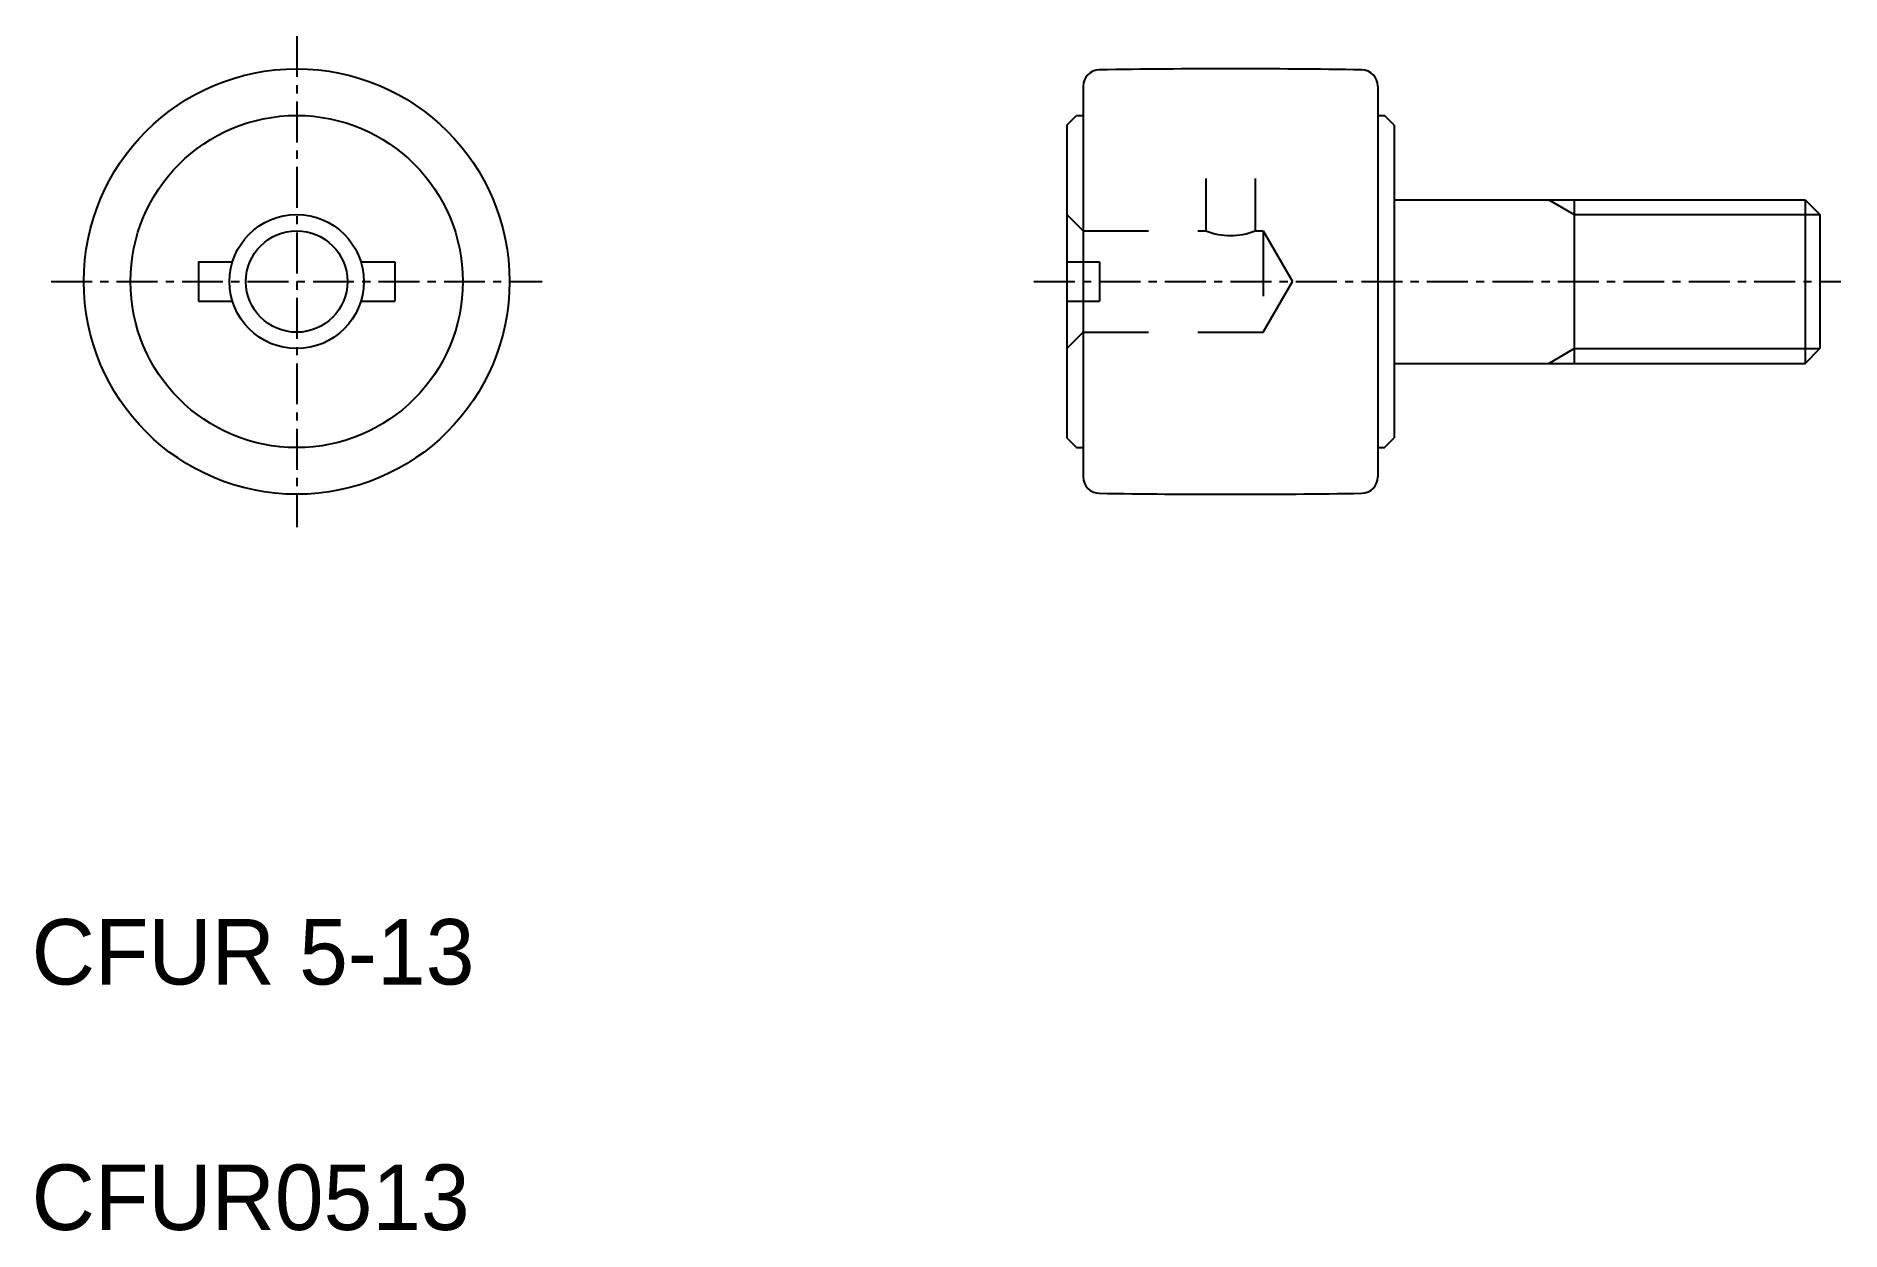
# Model space of a CAD drawing. Extents: x 148.2 to 203.3, y 110.1 to 146.6.
import ezdxf

# ---------------------------------------------------------------- set-up
doc = ezdxf.new("R2010")
doc.units = 0
doc.linetypes.add('CENTER', pattern=[2, 1.25, -0.25, 0.25, -0.25])
doc.linetypes.add('DASHED', pattern=[3.5, 2, -1.5])
doc.layers.get('0').update_dxf_attribs({"linetype": 'CONTINUOUS'})
doc.layers.add('CENTER', color=1, linetype='CENTER')

msp = doc.modelspace()

# ---------------------------------------------------------------- linework, layer by layer
for p, q in [((180.131, 145.064), (180.131, 133.128)), ((189.131, 145.064), (189.131, 133.128)), ((179.631, 143.871), (179.931, 144.171)), ((179.631, 143.871), (179.631, 134.321)), ((179.931, 144.171), (180.131, 144.171)), ((189.131, 144.171), (189.331, 144.171)), ((189.631, 143.871), (189.331, 144.171)), ((189.631, 143.871), (189.631, 134.321)), ((189.631, 141.596), (202.181, 141.596)), ((192.768, 141.596), (192.768, 141.596)), ((195.131, 141.596), (195.131, 136.596)), ((195.906, 141.596), (195.906, 141.596)), ((202.181, 141.596), (202.181, 136.596)), ((202.181, 141.596), (202.631, 141.146)), ((202.631, 141.146), (202.631, 137.046)), ((153.111, 139.696), (154.151, 139.696)), ((153.111, 139.696), (153.111, 138.496)), ((158.071, 139.696), (159.111, 139.696)), ((159.111, 139.696), (159.111, 138.496)), ((153.111, 138.496), (154.151, 138.496)), ((158.071, 138.496), (159.111, 138.496)), ((202.181, 136.596), (202.631, 137.046)), ((189.631, 136.596), (202.181, 136.596)), ((179.631, 134.321), (179.931, 134.021)), ((179.931, 134.021), (180.131, 134.021)), ((189.131, 134.021), (189.331, 134.021)), ((189.331, 134.021), (189.631, 134.321))]:
    msp.add_line(p, q)
at = {"color": 3, "linetype": 'DASHED'}
for p, q in [((183.881, 142.246), (183.881, 140.646)), ((185.381, 142.246), (185.381, 140.646)), ((179.631, 141.146), (180.131, 140.646)), ((180.131, 140.646), (183.881, 140.646)), ((185.381, 140.646), (185.631, 140.646)), ((185.631, 140.646), (185.631, 137.546)), ((185.631, 140.646), (186.526, 139.096)), ((179.631, 139.696), (180.631, 139.696)), ((180.631, 139.696), (180.631, 138.496)), ((185.631, 137.546), (186.526, 139.096)), ((179.631, 138.496), (180.631, 138.496)), ((179.631, 137.046), (180.131, 137.546)), ((180.131, 137.546), (185.631, 137.546))]:
    msp.add_line(p, q, dxfattribs=at)
at = {"color": 3}
for p, q in [((194.351, 141.596), (195.131, 141.146)), ((195.131, 141.146), (202.631, 141.146)), ((194.351, 136.596), (195.131, 137.046)), ((195.131, 137.046), (202.631, 137.046))]:
    msp.add_line(p, q, dxfattribs=at)
for radius in [6.5, 5.075, 2.05, 1.55]:
    msp.add_circle((156.111, 139.096), radius)
for centre, radius, start, end in [((180.631, 145.064), 0.5, 90.9186, 180), ((184.631, -104.404), 250, 89.08139, 90.91861), ((188.631, 145.064), 0.5, 360, 89.0814), ((180.631, 133.128), 0.5, 180, 269.0814), ((188.631, 133.128), 0.5, 270.9186, 0), ((184.631, 382.596), 250, 269.08139, 270.91861)]:
    msp.add_arc(centre, radius, start, end)
at = {"color": 3, "linetype": 'DASHED'}
msp.add_arc((184.631, 142.5), 2, 247.9757, 292.0243, dxfattribs=at)
at = {"layer": 'CENTER', "color": 1, "linetype": 'CENTER'}
for p, q in [((156.111, 146.596), (156.111, 131.596)), ((148.611, 139.096), (163.611, 139.096)), ((178.629, 139.096), (203.273, 139.096))]:
    msp.add_line(p, q, dxfattribs=at)

# ---------------------------------------------------------------- texts
for s, p in [('CFUR 5-13', (148.017, 117.617)), ('CFUR0513', (148.017, 110.117))]:
    msp.add_text(s, height=2).set_placement(p)

doc.saveas('drawing.dxf')
